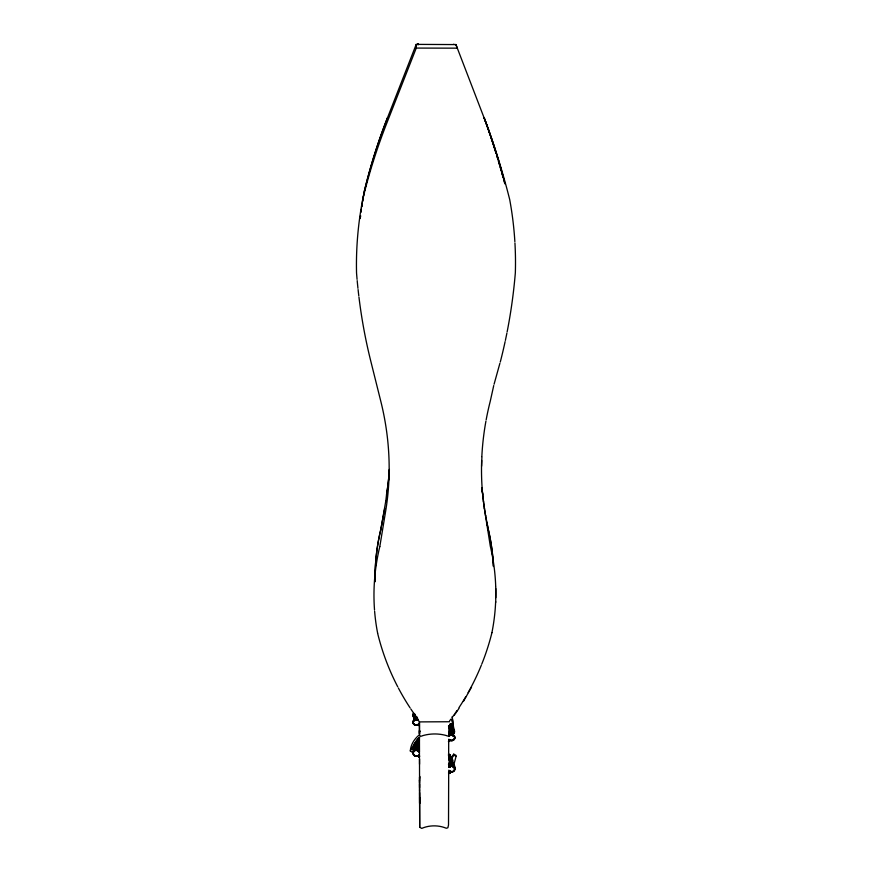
<?xml version="1.0" encoding="UTF-8"?>
<svg xmlns="http://www.w3.org/2000/svg" width="872" height="872" viewBox="0 0 872 872"><rect width="100%" height="100%" fill="white"/><g stroke="black" fill="none" stroke-linecap="round" stroke-linejoin="round"><path stroke-width="1.31" d="M415.17 720.436L414.473 719.574A3.303 2.823 -0.6 0 0 413.502 723.629M415.65 748.623L415.65 747.98C415.89 746.715 414.691 749.037 417.514 748.612M415.65 748.83L417.514 749.048L417.503 747.042M415.628 744.154L415.639 742.519M415.846 756.089L418.691 756.34L415.846 756.089A3.281 3.172 -2.6 0 1 414.571 750.225L415.257 750.694M418.026 44.919L418.026 43.6L418.048 44.385M419.944 776.472L419.508 780.647M450.148 727.684L450.148 726.997L450.257 731.227M452.176 731.935C452.928 733.417 449.549 733.461 450.225 731.968M414.451 749.822A2.256 2.18 -2.6 0 1 415.268 746.824L414.582 746.105A3.248 3.15 -2.6 0 0 413.622 750.629M417.514 747.587L415.639 747.598L415.05 745.952M415.552 717.057C415.595 715.422 414.887 718.855 417.426 717.438M415.552 716.664L415.552 717.329L417.426 717.329M415.639 742.421L415.628 741.331L415.628 742.541M415.639 745.222L417.503 745.211M417.492 742.127L415.628 741.723L417.492 741.527M448.938 757.103L448.938 756.634M448.655 752.885L448.688 742.192M449.2 757.343L449.178 754.149L448.361 754.149M450.214 764.798L450.181 763.632M450.192 760.166L450.17 758.171L452.11 758.084C453.2 763.087 450.868 762.935 449.462 766.564M452.067 757.79L452.121 758.891L450.159 758.313L452.11 758.684C452.819 757.267 449.647 757.19 450.192 758.52M450.192 771.175L450.181 772.123L450.225 771.382L449.396 771.469M450.246 772.548C450.061 774.75 450.704 771.829 449.385 772.527M449.581 754.662C452.121 759.479 449.723 755.25 450.377 754.749M452.132 760.188L452.132 764.003M415.236 747.369L415.225 745.059M418.647 739.805L418.636 737.985L419.443 737.985L419.497 752.035M418.636 737.985L418.636 738.628M419.814 802.502L419.606 803.33L419.606 797.226M448.927 728.185L448.949 725.657M449.2 735.815L449.243 727.128M448.393 741.483L449.211 741.473L449.189 740.35L452.034 740.328A3.281 2.954 -3 0 0 453.331 734.878L452.655 735.706A2.278 2.049 -3 0 1 453.484 736.448M449.243 734.889L449.287 726.082L448.47 726.082M452.154 726.322L449.658 726.354L449.647 724.578L450.464 724.567L450.486 726.703L450.464 724.218L450.344 730.736L452.219 730.725L452.132 725.853L450.17 725.918L450.214 727.368M450.453 725.362L449.636 724.785M450.301 732.851L450.312 731.935C454.159 732.567 450.639 730.583 449.854 732.469M450.334 731.793L450.323 730.616L452.219 730.725M452.208 731.782L452.197 730.605M452.535 765.551L451.402 765.245C448.339 765.779 453.538 765.889 452.187 763.665L450.323 763.676L450.17 758.171M414.44 749.713L412.325 752.307L410.298 750.988C410.647 744.993 414.135 739.26 418.691 735.412M450.137 731.325A2.267 2.038 -3 0 0 449.004 733.09L450.192 731.03M449.254 726.714L449.276 726.049L449.243 727.499M419.944 731.368L419.487 730.594L419.476 733.788M453.538 729.777L453.178 721.438L452.001 716.958M452.121 758.891L452.034 758.16M448.677 772.701L448.513 824.988L447.87 827.79L446.268 828.237C438.583 825.01 429.373 825.076 421.732 828.389L419.683 827.212L419.596 792.67M495.732 602.312L495.765 586.496M449.156 754.76L449.243 767.011M450.312 764.308L450.29 765.387L450.181 764.003M481.606 466.193L481.9 457.092M415.639 746.17L417.503 746.159M452.187 764.7L450.323 764.711L450.268 765.485M450.268 763.621L450.214 759.676M452.143 731.521L452.143 727.586M453.745 44.2L454.061 44.45M414.44 749.081L414.451 750.945L414.56 749.855M452.47 760.438L452.492 759.25L452.448 761.681M452.481 761.234L452.535 764.003L452.546 760.188L452.535 762.826M452.132 733.014L452.165 732.317L450.279 732.415L452.187 732.513M417.448 718.07L414.331 718.005L415.486 716.283M385.707 501.825L386.601 494.064A315.01 277.492 26 0 0 389.381 469.43M385.74 501.291L380.77 529.925A251.779 221.063 -14.9 0 0 375.123 581.766M452.797 732.698L452.405 731.314A2.267 2.038 -3 0 1 453.222 734.093L452.11 732.142M384.726 508.441L380.802 529.369A251.55 220.91 -14.9 0 0 375.156 581.166M452.187 762.03L450.323 762.041M452.154 765.376L452.143 764.831L452.132 765.474M379.81 546.57L385.762 510.447A324.613 284.414 25.5 0 0 380.868 401.567L371.058 362.24A624.744 536.226 -45.3 0 1 358.959 297.178M449.145 760.166L453.734 754.16L455.903 755.261L456.089 756.286L454.41 762.619A30.76 30.444 -83.1 0 1 453.713 764.308M449.734 767.338L450.53 765.736M493.737 385.555L490.228 401.36A321.67 280.522 -28.2 0 0 486.162 419.824M449.091 767.218L450.181 764.984M449.135 767.469L449.418 766.237M449.047 734.028L449.331 732.534M449.091 734.965L450.203 732.491M449.135 735.663L449.429 734.409L451.38 732.905L453.309 733.45L453.277 735.02M449.145 735.903L449.44 734.638L451.391 733.145L453.331 733.679L453.287 735.26A3.292 2.954 -3 0 1 452.056 740.731L449.211 740.742M494.075 384.236L499.885 363.341M448.938 755.01L449.178 754.149M414.135 751.457L414.44 750.356M449.254 772.189L449.047 772.788L449.047 771.666M414.767 750.411L416.402 749.288M453.985 768.406A3.281 3.248 -86 0 0 452.993 763.698L452.317 764.188A2.278 2.256 -86 0 1 453.157 767.295M452.121 762.368A2.431 2.398 -86 0 1 453.015 765.671A2.431 2.398 -86 0 0 452.132 762.411A2.256 2.235 -86 0 1 452.873 765.594L452.655 766.292A2.3 2.278 -86 0 1 453.495 767.131M455.936 44.581L416.217 44.385L387.473 117.84A555.846 483.949 -39.9 0 0 364.278 191.524A352.288 324.166 -42 0 0 362.48 201.803M416.217 44.385L416.249 48.08L386.59 123.682A573.373 496.789 -39.4 0 0 362.687 199.535A363.177 333.169 -41.1 0 0 356.539 272.936A624.744 536.226 -45.3 0 0 357.073 279.356M453.124 732.447A2.256 2.027 -3 0 0 452.317 729.668L452.982 728.85A3.259 2.932 -3 0 1 452.95 733.864L450.268 733.025M452.317 729.668L452.524 728.709M452.655 735.706L452.862 734.725M449.887 766.096L450.377 765.267M453.233 734.322L453.538 733.298L452.448 732.011M414.037 717.645L416.304 716.479M414.037 718.713L415.17 717.285L417.448 717.798M414.037 719.782L414.331 718.801L416.315 718.343L418.298 719.847M414.037 720.588L415.17 719.422L417.089 719.989L414.876 719.738M414.026 720.85L414.494 720.337M416.402 747.805L415.268 747.947L414.876 749.451L415.584 748.71M410.298 750.988L412.761 746.53A30.422 29.397 -4.5 0 1 416.315 741.385L419.868 736.927M414.669 718.048L416.315 717.416M414.658 719.117L415.486 718.408L417.143 718.942M471.523 687.158L463.424 701.426M451.271 759.032L453.92 755.174L453.734 754.16M454.399 715.116L459.021 708.347M449.908 733.396L450.497 732.622M449.952 734.333L450.541 733.559M450.007 735.27L451.413 734.061L453.004 734.824M449.342 732.774L450.159 731.553M449.396 733.701L450.214 732.72M449.483 735.347L451.434 733.843L452.557 733.875L453.658 735.172M449.494 735.587L451.445 734.082L452.568 734.115L453.669 735.412M449.996 766.761L450.573 766.063M450.039 767.088L450.628 766.39M449.429 766.325L450.235 765.311M449.483 766.652L451.413 765.333M414.429 751.228L414.44 749.233L416.402 748.285M449.494 735.685L451.478 734.649L453.418 735.325M414.44 749.876L415.268 749.07L417.535 749.375L418.68 751.751M414.44 750.519L416.402 749.571L418.375 750.977M414.985 750.421L416.402 749.931L417.83 751.043M450.508 735.456L452.11 734.802M418.353 747.086L419.072 746.672M415.17 716.217L414.037 717.384L414.342 718.354M414.331 719.073L416.315 718.615L418.298 720.119M450.693 735.412L452.274 734.954L453.058 735.761M415.05 746.214L414.582 746.367A3.259 3.15 -2.6 0 0 413.622 750.89M415.028 750.334L414.571 750.498A3.281 3.183 -2.6 0 0 415.846 756.362M414.941 719.88L414.473 720.021A3.303 2.823 -0.6 0 0 415.759 725.232L418.615 724.774M415.268 750.356L417.535 750.411L418.375 751.206L417.535 750.182L415.268 749.866M415.672 719.422L417.459 719.52M415.268 748.59L416.402 748.449M415.268 749.222L417.535 749.538L418.375 750.498M449.549 721.744L419.497 721.896L419.519 735.107A1.755 1.482 -0.9 0 0 422.43 735.739A36.428 30.4 -1.5 0 1 446.529 735.597A1.755 1.482 -2.2 0 0 449.44 734.943M450.486 724.883L449.647 724.578M449.68 725.558L452.11 725.537L452.121 726.147L452.056 725.395L450.192 725.58M419.432 725.918L418.615 725.221M449.647 726.049L450.464 726.038L449.68 726.147M452.176 726.91L450.279 726.867L452.165 727.161M450.323 727.608L452.187 727.597M450.312 727.978L452.176 727.967M450.312 728.382L452.197 728.36M450.344 729.166L452.208 729.166M450.323 729.308L452.197 729.297M450.323 729.733L452.197 729.722M450.344 729.973L452.219 729.962M450.323 730.987L452.197 730.976M450.334 731.444L452.208 731.434M418.647 738.867L419.465 738.867M417.426 739.325L418.244 739.325L418.244 741.113L417.437 741.113M417.426 739.532L418.244 739.532M417.426 739.641L418.244 739.641M417.426 739.805L418.244 739.325M417.426 740.012L418.244 740.164L417.426 740.274M417.426 740.426L418.244 740.426M417.437 740.644L418.244 740.633M419.465 740.579L418.658 740.579L418.647 739.031L418.68 751.915M417.437 740.797L418.244 740.797M417.437 740.906L418.244 741.113M415.628 741.429L417.492 741.385M415.628 741.974L417.492 742.072M415.628 742.464L417.492 742.454M417.492 743.195L415.628 743.522L417.492 743.075M417.503 744.557L415.628 744.568L417.503 744.786M415.236 744.895C415.781 740.175 414.32 751.381 417.503 746.53M415.639 746.923L417.514 747.293L415.639 747.337L415.65 746.759M449.592 755.261L450.41 755.261M448.404 755.664L449.222 755.653M449.603 755.915L450.388 755.73M418.68 755.326L418.702 757.125L419.508 757.125L419.508 754.574M450.192 757.91L452.045 757.899M450.29 759.011L452.154 759M450.279 759.512L452.143 759.501M450.323 760.373L452.187 760.373M450.312 760.7L452.176 760.689M452.197 761.147L450.334 761.158M450.323 762.466L452.187 762.455M450.334 762.76L452.208 762.749M450.334 764.166L452.197 764.155M450.301 764.537L452.165 764.526M450.312 765.126L452.176 765.115M449.407 771.578L450.214 771.578L450.225 773.202L449.418 773.213L450.225 773.202M449.385 771.873L450.192 771.873L450.181 772.766L448.481 772.93M452.045 762.564A2.267 2.235 -86 0 1 452.884 765.649L453.353 765.812A3.314 3.281 -86 0 1 452.11 771.938C449.462 769.355 448.927 774.652 448.971 772.995M452.884 765.649L453.375 765.943A3.325 3.281 -86 0 1 452.132 772.08L449.287 772.102L450.225 772.712M416.249 48.08L457.266 48.156L455.893 44.461L486.38 123.78A798.163 657.51 36.7 0 1 509.706 199.568A365.237 337.072 38.9 0 1 514.862 241.675M415.759 750.291L416.402 750.345M452.59 765.878L451.456 765.572L449.527 766.979L452.132 766.03M452.546 729.09L453.004 729.243A3.259 2.932 -3 0 1 452.971 734.257M418.222 751.304L417.241 750.912M453.92 755.174L456.089 756.286M452.459 732.24L453.56 733.537M452.143 765.562L452.732 766.085M452.633 766.128L453.32 767.088M452.47 765.136L453.298 765.976M452.524 765.463L453.353 766.303M418.364 749.212L417.535 748.1L415.639 748.176L415.65 749.026L417.514 748.819L418.375 749.855M417.83 749.124L417.328 748.285M417.219 749.015L417.83 749.757M417.23 749.658L417.83 750.4M452.906 765.932L452.426 764.897A2.289 2.256 -86 0 1 453.571 766.87M414.037 718.452L414.342 719.422M414.037 719.52L414.342 720.49M414.941 719.433L415.17 719.989M414.135 750.65L414.451 751.588M451.402 719.346L452.524 723.03A30.487 27.424 -1.3 0 1 453.702 728.687L453.789 729.21M450.214 758.4L450.203 757.801M452.492 727.804L452.535 730.594L452.459 729.472M452.546 728.785C452.372 722.888 452.764 734.104 452.47 730.409M453.287 765.889L453.647 767.36M486.794 522.143L488.211 529.01A252.771 222.524 11.7 0 1 492.909 558.767M485.541 515.178L488.276 529.566A253 222.687 11.7 0 1 492.985 559.344M452.535 763.534L453.026 763.828A3.292 3.248 -86 0 1 454.541 767.306M414.778 716.762L415.137 714.659M484.418 508.125L485.606 515.723M450.214 771.578L450.203 773.093M483.459 500.997L484.483 508.67M483.524 501.531L482.652 493.781A312.22 273.819 -28.7 0 1 481.769 487.699M449.004 739.369L449.211 741.473M449.2 757.757L449.156 756.286M450.257 758.902L452.132 758.477L452.023 759.131M419.487 730.594L419.508 733.472M415.236 746.617L415.236 746.541A2.256 2.18 -2.6 0 0 414.451 747.369M415.236 745.68L415.236 746.759M449.015 771.382L449.004 773.562L448.982 772.766M449.222 726.267L449.222 727.052M419.683 827.212L419.497 758.814M449.036 771.11L449.036 771.796M419.487 755.937L419.508 757.125M418.658 742.061L418.658 741.037M449.211 725.689L449.211 726.441M419.606 803.33L419.541 789.967M415.628 743.794L417.503 744.143M418.658 742.366L418.658 741.691M418.68 751.261L417.535 748.732L418.669 749.833A2.267 2.191 -2.6 0 0 417.535 747.936M449.614 755.337L449.614 756.002M448.906 756.765L448.949 759.784M448.949 763.065L448.938 766.172M419.508 777.148L419.53 790.283M415.236 743.969L415.225 742.889L415.225 744.11M419.432 723.237L419.432 734.584M419.53 758.586L419.541 764.221M419.519 780.407L419.519 782.609M419.563 783.874L419.574 787.623M418.691 756.34L418.702 757.125M418.647 740.71L418.658 741.483M417.426 738.998L417.503 746.912M415.552 716.468L415.552 717.394M415.628 744.11L415.639 745.778M415.65 748.318L415.65 749.059M415.552 716.228L415.552 717.449M415.639 745.059L415.639 746.541M415.137 714.233L415.137 715.443A2.278 1.951 -0.6 0 0 414.342 718.092M414.451 750.945A2.267 2.191 -2.6 0 1 415.268 747.947M414.451 747.108A2.256 2.18 -2.6 0 1 415.268 746.301M414.473 746.258A2.235 2.169 -2.6 0 1 416.402 742.999A2.409 2.333 -2.6 0 0 414.331 746.443M414.473 746.367A2.235 2.169 -2.6 0 1 416.402 743.108M413.731 749.691A3.085 2.987 -2.6 0 1 414.854 745.604M414.331 746.345A2.409 2.322 -2.6 0 1 416.402 742.835M416.413 755.882A3.128 3.019 -2.6 0 1 413.328 753.408A3.128 3.019 -2.6 0 1 415.334 750.029A3.128 3.019 -2.6 0 1 419.105 751.337M413.622 715.705A3.107 2.671 -0.6 0 1 413.611 713.034M419.04 723.455A3.139 2.692 -0.7 0 1 416.326 724.806M414.756 724.458A3.139 2.692 -0.7 0 1 413.601 720.795A3.139 2.692 -0.7 0 1 417.884 719.792M415.759 724.785A3.303 2.823 -0.6 0 1 414.483 724.414M413.513 716.74A3.27 2.812 -0.6 0 1 413.502 713.492M414.494 717.95A3.27 2.812 -0.6 0 1 413.502 713.928M414.353 716.217A2.267 1.951 -0.6 0 1 414.342 714.266M452.688 766.433A2.3 2.278 -86 0 1 453.516 767.273M449.571 767.295A2.3 2.278 -86 0 1 450.41 766.444M449.342 765.747A2.289 2.256 -86 0 1 450.17 764.908M452.296 764.046A2.278 2.256 -86 0 1 453.124 764.875M450.039 764.057A2.278 2.256 -86 0 0 449.222 764.897L448.491 764.482A3.117 3.085 -86 0 1 449.625 763.338M452.71 763.316A3.117 3.085 -86 0 1 453.854 767.567M448.84 766.87A3.15 3.117 -86 0 1 453.745 766.194A3.15 3.117 -86 0 1 453.124 771.153M448.862 767.011A3.161 3.117 -86 0 1 453.571 766.15A3.161 3.117 -86 0 1 453.593 770.979A3.161 3.117 -86 0 1 448.873 770.172M452.274 728.905A2.256 2.027 -3 0 1 453.386 730.66M452.819 727.259A2.245 2.017 -3 0 0 449.778 724.523A2.409 2.169 -3 0 1 452.971 727.488M449.788 724.676A2.245 2.017 -3 0 1 453.135 726.398M452.688 728.251A3.096 2.78 -3 0 1 453.8 732.044M449.69 724.392A2.409 2.169 -3 0 1 452.971 727.335M448.808 736.099A3.128 2.801 -3 0 1 453.08 735.042A3.128 2.801 -3 0 1 454.203 738.867A3.128 2.801 -3 0 1 449.93 739.925M448.829 736.491A3.128 2.812 -3 0 1 453.549 735.717A3.128 2.812 -3 0 1 453.527 740.012A3.128 2.812 -3 0 1 448.818 739.303M452.296 729.286A2.256 2.027 -3 0 1 453.113 730.028M494.577 148.469A771.862 639.972 37.1 0 0 484.102 117.742A561.862 491.546 37.8 0 1 504.986 183.938M494.958 149.701A771.862 639.972 37.1 0 1 496.113 153.385M496.495 154.606A771.862 639.972 37.1 0 1 497.977 159.511M498.348 160.731A771.862 639.972 37.1 0 1 499.787 165.636M500.147 166.857A771.862 639.972 37.1 0 1 501.542 171.751M501.891 172.972A771.862 639.972 37.1 0 1 503.242 177.866M484.178 117.938A772.701 640.538 37.1 0 1 490.228 135.171M490.642 136.403A772.701 640.538 37.1 0 1 494.664 148.698M495.045 149.93A772.701 640.538 37.1 0 1 496.201 153.614M496.582 154.835A772.701 640.538 37.1 0 1 498.065 159.75M498.435 160.971A772.701 640.538 37.1 0 1 499.525 164.655M500.234 167.108A772.701 640.538 37.1 0 1 501.291 170.781M501.978 173.223A772.701 640.538 37.1 0 1 502.991 176.896M503.656 179.349A772.701 640.538 37.1 0 1 504.637 183.011M482.707 494.315A312.525 274.037 -28.7 0 1 481.835 488.222M389.359 469.943A315.315 277.721 26 0 1 386.569 494.598M360.223 218.48A352.288 324.166 -42 0 1 360.518 215.918M360.997 212.07A352.288 324.166 -42 0 1 361.335 209.509M361.695 206.936A352.288 324.166 -42 0 1 362.272 203.089M360.278 218.185A351.928 323.872 -42 0 1 360.572 215.624M361.052 211.787A351.928 323.872 -42 0 1 361.39 209.226M361.749 206.653A351.928 323.872 -42 0 1 362.327 202.805M362.534 201.53A351.928 323.872 -42 0 1 364.333 191.251A555.257 483.513 -39.9 0 1 387.506 117.644M493.083 560.642A253 222.687 11.7 0 1 493.41 565.819M493.105 561.35A252.771 222.524 11.7 0 1 493.399 566.528M417.862 719.019A312.438 272.108 -17.9 0 1 410.865 709.023M410.113 707.901A312.438 272.108 -17.9 0 1 398.384 688.041M397.752 686.831A312.438 272.108 -17.9 0 1 377.598 633.159M491.939 632.658A314.4 274.658 14.8 0 1 481.78 664.093M481.344 665.183A314.4 274.658 14.8 0 1 468.111 692.651M465.79 696.706A314.4 274.658 14.8 0 1 458.977 707.639M457.026 710.56A314.4 274.658 14.8 0 1 455.031 713.449M454.367 714.408A314.4 274.658 14.8 0 1 452.317 717.264M450.922 719.149A314.4 274.658 14.8 0 1 449.527 721.024M514.938 242.983A365.237 337.072 38.9 0 1 515.341 272.838A633.312 546.21 43.4 0 1 507.133 331.872M506.894 333.093A633.312 546.21 43.4 0 1 505.379 340.407M505.117 341.617A633.312 546.21 43.4 0 1 500.277 362.043M481.671 460.481A321.67 280.522 -28.2 0 0 484.625 510.142L490.315 546.188A260.03 227.505 11.4 0 1 495.688 585.875M481.835 456.579A321.67 280.522 -28.2 0 1 485.922 421.143M495.765 588.524A260.03 227.505 11.4 0 1 495.776 597.745M495.645 601.68A260.03 227.505 11.4 0 1 491.917 632.658M377.631 633.159A258.755 225.794 -14.6 0 1 374.622 611.316M374.524 610.019A258.755 225.794 -14.6 0 1 379.8 546.57M358.806 295.913A624.744 536.226 -45.3 0 1 358.087 289.569M357.945 288.294A624.744 536.226 -45.3 0 1 357.193 280.631M452.088 725.384L452.088 725.962L452.067 725.395M450.301 759.654L452.165 759.643L450.301 759.654M414.854 755.762A3.128 3.019 -2.6 0 0 419.53 753.114A3.128 3.019 -2.6 0 0 414.843 750.519A3.128 3.019 -2.6 0 0 414.854 755.762M414.756 724.904A3.139 2.692 -0.7 0 0 419.454 722.561A3.139 2.692 -0.7 0 0 414.745 720.25A3.139 2.692 -0.7 0 0 414.756 724.904"/></g></svg>
